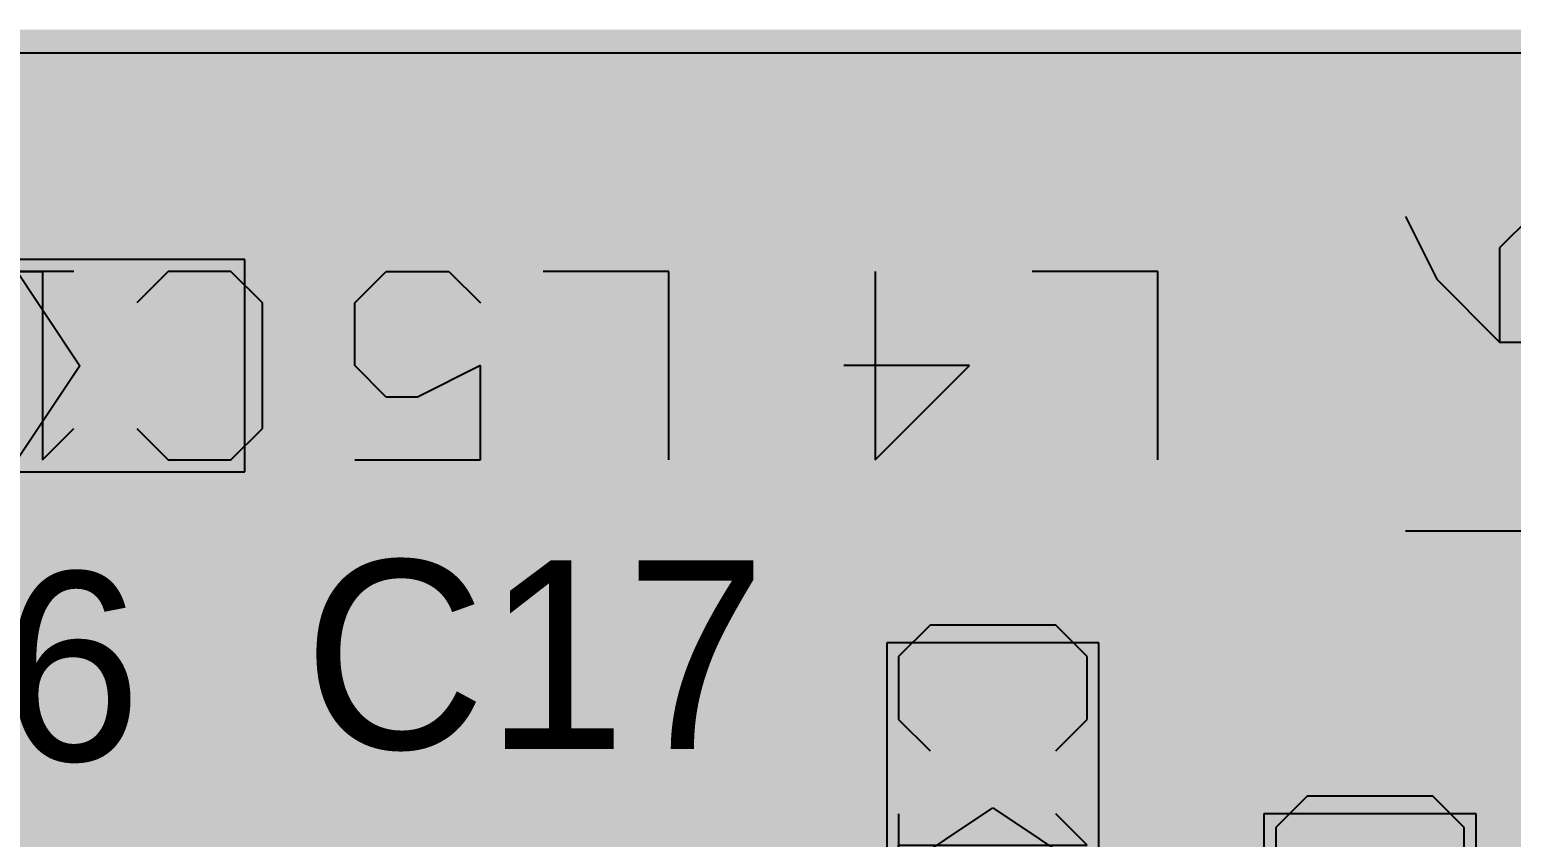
# Model space of a CAD drawing. Header units: millimetres. Extents: x 102.9 to 127.1, y 44.5 to 70.5.
# Drawn here: x 109.71 to 116, y 61.5 to 64.93 of the extents above; entities that cross this region are included whole.
import ezdxf

# ---------------------------------------------------------------- set-up
doc = ezdxf.new("R2010")
doc.units = ezdxf.units.MM
for name, color, linetype in [('BottomLayer', 5, 'Continuous'), ('BottomOverlay', 54, 'Continuous'), ('Mechanical3', 76, 'Continuous'), ('MultiLayer', 9, 'Continuous'), ('TopLayer', 1, 'Continuous'), ('TopOverlay', 2, 'Continuous'), ('TopPaste', 8, 'Continuous'), ('TopSolder', 216, 'Continuous'), ('ViaHoleLayer', 16, 'Continuous')]:
    doc.layers.add(name, color=color, linetype=linetype)

# ---------------------------------------------------------------- blocks, each defined once
blk = doc.blocks.new('TESTPOINT1_4')
at = {"layer": 'TopLayer', "const_width": 0.7499985}
blk.add_lwpolyline([(-0.37500052, 0, 1), (0.37500052, 0, 1)], format="xyb", close=True, dxfattribs=at)
at = {"layer": 'TopPaste', "const_width": 0.7499985}
blk.add_lwpolyline([(-0.37500052, 0, 1), (0.37500052, 0, 1)], format="xyb", close=True, dxfattribs=at)
at = {"layer": 'TopSolder', "const_width": 0.7999984}
blk.add_lwpolyline([(-0.3999992, 0, 1), (0.3999992, 0, 1)], format="xyb", close=True, dxfattribs=at)
blk = doc.blocks.new('TESTPOINT1_5')
at = {"layer": 'TopLayer', "const_width": 0.7499985}
blk.add_lwpolyline([(-0.37500052, 0, 1), (0.37500052, 0, 1)], format="xyb", close=True, dxfattribs=at)
at = {"layer": 'TopPaste', "const_width": 0.7499985}
blk.add_lwpolyline([(-0.37500052, 0, 1), (0.37500052, 0, 1)], format="xyb", close=True, dxfattribs=at)
at = {"layer": 'TopSolder', "const_width": 0.7999984}
blk.add_lwpolyline([(-0.3999992, 0, 1), (0.3999992, 0, 1)], format="xyb", close=True, dxfattribs=at)
blk = doc.blocks.new('3034_TR_B_12')
at = {"layer": 'BottomOverlay', "const_width": 0.1999996}
blk.add_lwpolyline([(10.00000032, -0.0999998, 1), (-10.00000032, -0.0999998, 1)], format="xyb", close=True, dxfattribs=at)
at = {"layer": 'BottomOverlay', "const_width": 0.254}
blk.add_lwpolyline([(10.69999892, -8.09999904), (-10.70000146, -8.09999904)], dxfattribs=at)
blk = doc.blocks.new('A_______W_F__13')
at = {"layer": 'TopOverlay', "const_width": 0.0999998}
blk.add_lwpolyline([(-3.24999858, 0.37500052), (13.02500062, 0.37500052)], dxfattribs=at)
blk = doc.blocks.new('L0402_20')
at = {"layer": 'Mechanical3'}
for p, q in [((-0.27500072, 0.37474144), (-0.27500072, -0.4250004199999999)), ((1.05790238, 0.37474144), (0.7913217599999999, 0.2414524)), ((0.7913217599999999, 0.2414524), (0.5247411399999999, -0.02512822)), ((0.5247411399999999, -0.02512822), (0.5247411399999999, -0.29170884)), ((0.92461334, -0.02512822), (0.5247411399999999, -0.02512822)), ((1.05790238, -0.1584198), (0.92461334, -0.02512822)), ((1.05790238, -0.29170884), (1.05790238, -0.1584198)), ((0.5247411399999999, -0.29170884), (0.65803272, -0.4250004199999999)), ((0.92461334, -0.4250004199999999), (1.05790238, -0.29170884)), ((-0.27500072, -0.4250004199999999), (0.25816052, -0.4250004199999999)), ((0.65803272, -0.4250004199999999), (0.92461334, -0.4250004199999999))]:
    blk.add_line(p, q, dxfattribs=at)
at = {"layer": 'TopLayer'}
for points in [[(-0.6999985999999999, -0.2999994), (-0.15000224, -0.2999994), (-0.6999985999999999, 0.2999994), (-0.15000224, 0.2999994)], [(0.15000224, -0.2999994), (0.6999985999999999, -0.2999994), (0.15000224, 0.2999994), (0.6999985999999999, 0.2999994)]]:
    blk.add_solid(points, dxfattribs=at)
at = {"layer": 'TopOverlay', "const_width": 0.1999996}
for points in [[(-0.8999982, 0.499999), (-0.8999982, 0)], [(-0.8999982, 0.499999), (0.90000074, 0.499999)], [(0.90000074, 0.499999), (0.90000074, -0.499999)], [(-0.8999982, 0), (-0.8999982, -0.499999)], [(-0.8999982, -0.499999), (0.90000074, -0.499999)]]:
    blk.add_lwpolyline(points, dxfattribs=at)
at = {"layer": 'TopOverlay', "const_width": 0.0999998}
for points in [[(-0.9499980999999998, 0.499999, 1), (-0.8499983, 0.499999, 1)], [(-0.9499980999999998, 0.499999, 1), (-0.8499983, 0.499999, 1)], [(0.8500008399999999, 0.499999, 1), (0.95000064, 0.499999, 1)], [(0.8500008399999999, 0.499999, 1), (0.95000064, 0.499999, 1)], [(-0.9499980999999998, 0, 1), (-0.8499983, 0, 1)], [(-0.9499980999999998, 0, 1), (-0.8499983, 0, 1)], [(-0.9499980999999998, -0.499999, 1), (-0.8499983, -0.499999, 1)], [(-0.9499980999999998, -0.499999, 1), (-0.8499983, -0.499999, 1)], [(0.8500008399999999, -0.499999, 1), (0.95000064, -0.499999, 1)], [(0.8500008399999999, -0.499999, 1), (0.95000064, -0.499999, 1)]]:
    blk.add_lwpolyline(points, format="xyb", close=True, dxfattribs=at)
at = {"layer": 'TopPaste'}
for points in [[(-0.6999985999999999, -0.2999994), (-0.15000224, -0.2999994), (-0.6999985999999999, 0.2999994), (-0.15000224, 0.2999994)], [(0.15000224, -0.2999994), (0.6999985999999999, -0.2999994), (0.15000224, 0.2999994), (0.6999985999999999, 0.2999994)]]:
    blk.add_solid(points, dxfattribs=at)
at = {"layer": 'TopSolder'}
for points in [[(-0.7499985, -0.3499993), (-0.10000234, -0.3499993), (-0.7499985, 0.3499993), (-0.10000234, 0.3499993)], [(0.10000234, -0.3499993), (0.7499985, -0.3499993), (0.10000234, 0.3499993), (0.7499985, 0.3499993)]]:
    blk.add_solid(points, dxfattribs=at)
blk = doc.blocks.new('L0402_21')
at = {"layer": 'Mechanical3'}
for p, q in [((-0.27500072, 0.37474144), (-0.27500072, -0.4250004199999999)), ((1.05790238, 0.37474144), (0.5247411399999999, 0.37474144)), ((0.5247411399999999, 0.37474144), (0.5247411399999999, -0.02512822)), ((0.5247411399999999, -0.02512822), (0.7913217599999999, 0.10816082)), ((0.7913217599999999, 0.10816082), (0.92461334, 0.10816082)), ((0.92461334, 0.10816082), (1.05790238, -0.02512822)), ((1.05790238, -0.02512822), (1.05790238, -0.29170884)), ((0.65803272, -0.4250004199999999), (0.5247411399999999, -0.29170884)), ((1.05790238, -0.29170884), (0.92461334, -0.4250004199999999)), ((-0.27500072, -0.4250004199999999), (0.25816052, -0.4250004199999999)), ((0.92461334, -0.4250004199999999), (0.65803272, -0.4250004199999999))]:
    blk.add_line(p, q, dxfattribs=at)
at = {"layer": 'TopLayer'}
for points in [[(-0.6999985999999999, -0.2999994), (-0.15000224, -0.2999994), (-0.6999985999999999, 0.2999994), (-0.15000224, 0.2999994)], [(0.15000224, -0.2999994), (0.6999985999999999, -0.2999994), (0.15000224, 0.2999994), (0.6999985999999999, 0.2999994)]]:
    blk.add_solid(points, dxfattribs=at)
at = {"layer": 'TopOverlay', "const_width": 0.1999996}
for points in [[(-0.8999982, 0.499999), (-0.8999982, 0)], [(0.90000074, 0.499999), (-0.8999982, 0.499999)], [(0.90000074, 0.499999), (0.90000074, -0.499999)], [(-0.8999982, 0), (-0.8999982, -0.499999)], [(0.90000074, -0.499999), (-0.8999982, -0.499999)]]:
    blk.add_lwpolyline(points, dxfattribs=at)
at = {"layer": 'TopOverlay', "const_width": 0.0999998}
for points in [[(-0.9499980999999998, 0.499999, 1), (-0.8499983, 0.499999, 1)], [(-0.9499980999999998, 0.499999, 1), (-0.8499983, 0.499999, 1)], [(0.8500008399999999, 0.499999, 1), (0.95000064, 0.499999, 1)], [(0.8500008399999999, 0.499999, 1), (0.95000064, 0.499999, 1)], [(-0.9499980999999998, 0, 1), (-0.8499983, 0, 1)], [(-0.9499980999999998, 0, 1), (-0.8499983, 0, 1)], [(-0.9499980999999998, -0.499999, 1), (-0.8499983, -0.499999, 1)], [(-0.9499980999999998, -0.499999, 1), (-0.8499983, -0.499999, 1)], [(0.8500008399999999, -0.499999, 1), (0.95000064, -0.499999, 1)], [(0.8500008399999999, -0.499999, 1), (0.95000064, -0.499999, 1)]]:
    blk.add_lwpolyline(points, format="xyb", close=True, dxfattribs=at)
at = {"layer": 'TopPaste'}
for points in [[(-0.6999985999999999, -0.2999994), (-0.15000224, -0.2999994), (-0.6999985999999999, 0.2999994), (-0.15000224, 0.2999994)], [(0.15000224, -0.2999994), (0.6999985999999999, -0.2999994), (0.15000224, 0.2999994), (0.6999985999999999, 0.2999994)]]:
    blk.add_solid(points, dxfattribs=at)
at = {"layer": 'TopSolder'}
for points in [[(-0.7499985, -0.3499993), (-0.10000234, -0.3499993), (-0.7499985, 0.3499993), (-0.10000234, 0.3499993)], [(0.10000234, -0.3499993), (0.7499985, -0.3499993), (0.10000234, 0.3499993), (0.7499985, 0.3499993)]]:
    blk.add_solid(points, dxfattribs=at)
blk = doc.blocks.new('L0402_22')
at = {"layer": 'Mechanical3'}
for p, q in [((-0.27500072, 0.37474144), (-0.27500072, -0.4250004199999999)), ((0.92461334, 0.37474144), (0.5247411399999999, -0.02512822)), ((0.92461334, -0.4250004199999999), (0.92461334, 0.37474144)), ((0.5247411399999999, -0.02512822), (1.05790238, -0.02512822)), ((-0.27500072, -0.4250004199999999), (0.25816052, -0.4250004199999999))]:
    blk.add_line(p, q, dxfattribs=at)
at = {"layer": 'TopLayer'}
for points in [[(-0.6999985999999999, -0.2999994), (-0.15000224, -0.2999994), (-0.6999985999999999, 0.2999994), (-0.15000224, 0.2999994)], [(0.15000224, -0.2999994), (0.6999985999999999, -0.2999994), (0.15000224, 0.2999994), (0.6999985999999999, 0.2999994)]]:
    blk.add_solid(points, dxfattribs=at)
at = {"layer": 'TopOverlay', "const_width": 0.1999996}
for points in [[(-0.8999982, 0.499999), (-0.8999982, 0)], [(0.90000074, 0.499999), (-0.8999982, 0.499999)], [(0.90000074, 0.499999), (0.90000074, -0.499999)], [(-0.8999982, 0), (-0.8999982, -0.499999)], [(0.90000074, -0.499999), (-0.8999982, -0.499999)]]:
    blk.add_lwpolyline(points, dxfattribs=at)
at = {"layer": 'TopOverlay', "const_width": 0.0999998}
for points in [[(-0.9499980999999998, 0.499999, 1), (-0.8499983, 0.499999, 1)], [(-0.9499980999999998, 0.499999, 1), (-0.8499983, 0.499999, 1)], [(0.8500008399999999, 0.499999, 1), (0.95000064, 0.499999, 1)], [(0.8500008399999999, 0.499999, 1), (0.95000064, 0.499999, 1)], [(-0.9499980999999998, 0, 1), (-0.8499983, 0, 1)], [(-0.9499980999999998, 0, 1), (-0.8499983, 0, 1)], [(-0.9499980999999998, -0.499999, 1), (-0.8499983, -0.499999, 1)], [(-0.9499980999999998, -0.499999, 1), (-0.8499983, -0.499999, 1)], [(0.8500008399999999, -0.499999, 1), (0.95000064, -0.499999, 1)], [(0.8500008399999999, -0.499999, 1), (0.95000064, -0.499999, 1)]]:
    blk.add_lwpolyline(points, format="xyb", close=True, dxfattribs=at)
at = {"layer": 'TopPaste'}
for points in [[(-0.6999985999999999, -0.2999994), (-0.15000224, -0.2999994), (-0.6999985999999999, 0.2999994), (-0.15000224, 0.2999994)], [(0.15000224, -0.2999994), (0.6999985999999999, -0.2999994), (0.15000224, 0.2999994), (0.6999985999999999, 0.2999994)]]:
    blk.add_solid(points, dxfattribs=at)
at = {"layer": 'TopSolder'}
for points in [[(-0.7499985, -0.3499993), (-0.10000234, -0.3499993), (-0.7499985, 0.3499993), (-0.10000234, 0.3499993)], [(0.10000234, -0.3499993), (0.7499985, -0.3499993), (0.10000234, 0.3499993), (0.7499985, 0.3499993)]]:
    blk.add_solid(points, dxfattribs=at)
blk = doc.blocks.new('CC0603_28')
at = {"layer": 'Mechanical3'}
for p, q in [((-1.29170938, 0.39974266), (-1.42500096, 0.2664536199999999)), ((-1.02512876, 0.39974266), (-1.29170938, 0.39974266)), ((-0.8918397199999999, 0.2664536199999999), (-1.02512876, 0.39974266)), ((-0.4919675199999999, 0.39974266), (-0.6252591, 0.2664536199999999)), ((-0.4919675199999999, -0.3999992), (-0.4919675199999999, 0.39974266)), ((0.04119372, 0.2664536199999999), (0.1744853, 0.39974266)), ((0.1744853, 0.39974266), (0.4410659199999999, 0.39974266)), ((0.4410659199999999, 0.39974266), (0.57435496, 0.2664536199999999)), ((-1.42500096, 0.2664536199999999), (-1.42500096, -0.26670762)), ((0.04119372, 0.13316204), (0.04119372, 0.2664536199999999)), ((0.57435496, 0.2664536199999999), (0.57435496, 0.13316204)), ((0.1744853, -0.000127), (0.04119372, 0.13316204)), ((0.57435496, 0.13316204), (0.4410659199999999, -0.000127)), ((0.04119372, -0.13341858), (0.1744853, -0.000127)), ((0.1744853, -0.000127), (0.4410659199999999, -0.000127)), ((0.4410659199999999, -0.000127), (0.57435496, -0.13341858)), ((0.04119372, -0.26670762), (0.04119372, -0.13341858)), ((0.57435496, -0.13341858), (0.57435496, -0.26670762)), ((-1.42500096, -0.26670762), (-1.29170938, -0.3999992)), ((-1.02512876, -0.3999992), (-0.8918397199999999, -0.26670762)), ((0.1744853, -0.3999992), (0.04119372, -0.26670762)), ((0.57435496, -0.26670762), (0.4410659199999999, -0.3999992)), ((-1.29170938, -0.3999992), (-1.02512876, -0.3999992)), ((-0.6252591, -0.3999992), (-0.35867848, -0.3999992)), ((-0.35867848, -0.3999992), (-0.4919675199999999, -0.3999992)), ((0.4410659199999999, -0.3999992), (0.1744853, -0.3999992))]:
    blk.add_line(p, q, dxfattribs=at)
at = {"layer": 'TopLayer'}
for points in [[(-1.34999984, -0.4499991), (-0.35000184, -0.4499991), (-1.34999984, 0.4499991), (-0.35000184, 0.4499991)], [(1.3499973, 0.4499991), (0.3499993, 0.4499991), (1.3499973, -0.4499991), (0.3499993, -0.4499991)]]:
    blk.add_solid(points, dxfattribs=at)
at = {"layer": 'TopOverlay', "const_width": 0.17800066}
for points in [[(-1.5329408, -0.64693038, -0.2011811506940102), (-1.5318105, 0.6496304)], [(1.53360882, 0.6496304, -0.2011811506940102), (1.53473912, -0.64693038)]]:
    blk.add_lwpolyline(points, format="xyb", dxfattribs=at)
at = {"layer": 'TopOverlay', "const_width": 0.08899906}
for points in [[(-1.5763113, 0.6496304, 1), (-1.4873097, 0.6496304, 1)], [(-1.56950156, 0.65000124, 1), (-1.48049996, 0.65000124, 1)], [(1.48049742, 0.65000124, 1), (1.56949902, 0.65000124, 1)], [(1.48910802, 0.6496304, 1), (1.57810962, 0.6496304, 1)], [(-1.5774416, -0.64693038, 1), (-1.48844, -0.64693038, 1)], [(-1.56760164, -0.6476999999999999, 1), (-1.47860004, -0.6476999999999999, 1)], [(1.48039836, -0.6476999999999999, 1), (1.56939996, -0.6476999999999999, 1)], [(1.49023832, -0.64693038, 1), (1.57923992, -0.64693038, 1)]]:
    blk.add_lwpolyline(points, format="xyb", close=True, dxfattribs=at)
at = {"layer": 'TopOverlay', "const_width": 0.17800066}
for points in [[(1.52499822, 0.65000124), (-1.52500076, 0.65000124)], [(1.52489916, -0.6476999999999999), (-1.52310084, -0.6476999999999999)]]:
    blk.add_lwpolyline(points, dxfattribs=at)
at = {"layer": 'TopPaste'}
for p, q in [((-1.34999984, 0.4499991), (-1.34999984, -0.4499991)), ((-0.35000184, 0.4499991), (-1.34999984, 0.4499991)), ((-0.65000124, 0), (-0.35000184, 0.4499991)), ((1.3499973, 0.4499991), (0.3499993, 0.4499991)), ((0.3499993, 0.4499991), (0.6499986999999999, 0)), ((1.3499973, -0.4499991), (1.3499973, 0.4499991)), ((-0.35000184, -0.4499991), (-0.65000124, 0)), ((0.6499986999999999, 0), (0.3499993, -0.4499991)), ((-1.34999984, -0.4499991), (-0.35000184, -0.4499991)), ((0.3499993, -0.4499991), (1.3499973, -0.4499991))]:
    blk.add_line(p, q, dxfattribs=at)
at = {"layer": 'TopSolder'}
for points in [[(-1.39999974, -0.499999), (-0.30000194, -0.499999), (-1.39999974, 0.499999), (-0.30000194, 0.499999)], [(1.3999972, 0.499999), (0.2999994, 0.499999), (1.3999972, -0.499999), (0.2999994, -0.499999)]]:
    blk.add_solid(points, dxfattribs=at)
blk = doc.blocks.new('CC0603_29')
at = {"layer": 'Mechanical3'}
for p, q in [((-1.29170938, 0.39974266), (-1.42500096, 0.2664536199999999)), ((-1.02512876, 0.39974266), (-1.29170938, 0.39974266)), ((-0.8918397199999999, 0.2664536199999999), (-1.02512876, 0.39974266)), ((-0.4919675199999999, 0.39974266), (-0.6252591, 0.2664536199999999)), ((-0.4919675199999999, -0.3999992), (-0.4919675199999999, 0.39974266)), ((0.04119372, 0.39974266), (0.57435496, 0.39974266)), ((0.57435496, 0.39974266), (0.57435496, 0.2664536199999999)), ((-1.42500096, 0.2664536199999999), (-1.42500096, -0.26670762)), ((0.57435496, 0.2664536199999999), (0.04119372, -0.26670762)), ((-1.42500096, -0.26670762), (-1.29170938, -0.3999992)), ((-1.02512876, -0.3999992), (-0.8918397199999999, -0.26670762)), ((0.04119372, -0.26670762), (0.04119372, -0.3999992)), ((-1.29170938, -0.3999992), (-1.02512876, -0.3999992)), ((-0.6252591, -0.3999992), (-0.35867848, -0.3999992)), ((-0.35867848, -0.3999992), (-0.4919675199999999, -0.3999992))]:
    blk.add_line(p, q, dxfattribs=at)
at = {"layer": 'TopLayer'}
for points in [[(-1.34999984, -0.4499991), (-0.35000184, -0.4499991), (-1.34999984, 0.4499991), (-0.35000184, 0.4499991)], [(1.3499973, 0.4499991), (0.3499993, 0.4499991), (1.3499973, -0.4499991), (0.3499993, -0.4499991)]]:
    blk.add_solid(points, dxfattribs=at)
at = {"layer": 'TopOverlay', "const_width": 0.17800066}
for points in [[(-1.5329408, -0.64693038, -0.2011811506940102), (-1.5318105, 0.6496304)], [(1.53360882, 0.6496304, -0.2011811506940102), (1.53473912, -0.64693038)]]:
    blk.add_lwpolyline(points, format="xyb", dxfattribs=at)
at = {"layer": 'TopOverlay', "const_width": 0.08899906}
for points in [[(-1.5763113, 0.6496304, 1), (-1.4873097, 0.6496304, 1)], [(-1.56950156, 0.65000124, 1), (-1.48049996, 0.65000124, 1)], [(1.48049742, 0.65000124, 1), (1.56949902, 0.65000124, 1)], [(1.48910802, 0.6496304, 1), (1.57810962, 0.6496304, 1)], [(-1.5774416, -0.64693038, 1), (-1.48844, -0.64693038, 1)], [(-1.56760164, -0.6476999999999999, 1), (-1.47860004, -0.6476999999999999, 1)], [(1.48039836, -0.6476999999999999, 1), (1.56939996, -0.6476999999999999, 1)], [(1.49023832, -0.64693038, 1), (1.57923992, -0.64693038, 1)]]:
    blk.add_lwpolyline(points, format="xyb", close=True, dxfattribs=at)
at = {"layer": 'TopOverlay', "const_width": 0.17800066}
for points in [[(1.52499822, 0.65000124), (-1.52500076, 0.65000124)], [(1.52489916, -0.6476999999999999), (-1.52310084, -0.6476999999999999)]]:
    blk.add_lwpolyline(points, dxfattribs=at)
at = {"layer": 'TopPaste'}
for p, q in [((-1.34999984, 0.4499991), (-1.34999984, -0.4499991)), ((-0.35000184, 0.4499991), (-1.34999984, 0.4499991)), ((-0.65000124, 0), (-0.35000184, 0.4499991)), ((1.3499973, 0.4499991), (0.3499993, 0.4499991)), ((0.3499993, 0.4499991), (0.6499986999999999, 0)), ((1.3499973, -0.4499991), (1.3499973, 0.4499991)), ((-0.35000184, -0.4499991), (-0.65000124, 0)), ((0.6499986999999999, 0), (0.3499993, -0.4499991)), ((-1.34999984, -0.4499991), (-0.35000184, -0.4499991)), ((0.3499993, -0.4499991), (1.3499973, -0.4499991))]:
    blk.add_line(p, q, dxfattribs=at)
at = {"layer": 'TopSolder'}
for points in [[(-1.39999974, -0.499999), (-0.30000194, -0.499999), (-1.39999974, 0.499999), (-0.30000194, 0.499999)], [(1.3999972, 0.499999), (0.2999994, 0.499999), (1.3999972, -0.499999), (0.2999994, -0.499999)]]:
    blk.add_solid(points, dxfattribs=at)
blk = doc.blocks.new('CC0603_30')
at = {"layer": 'Mechanical3'}
for p, q in [((-1.29170938, 0.39974266), (-1.42500096, 0.2664536199999999)), ((-1.02512876, 0.39974266), (-1.29170938, 0.39974266)), ((-0.8918397199999999, 0.2664536199999999), (-1.02512876, 0.39974266)), ((-0.4919675199999999, 0.39974266), (-0.6252591, 0.2664536199999999)), ((-0.4919675199999999, -0.3999992), (-0.4919675199999999, 0.39974266)), ((0.57435496, 0.39974266), (0.30777434, 0.2664536199999999)), ((-1.42500096, 0.2664536199999999), (-1.42500096, -0.26670762)), ((0.30777434, 0.2664536199999999), (0.04119372, -0.000127)), ((0.04119372, -0.000127), (0.04119372, -0.26670762)), ((0.4410659199999999, -0.000127), (0.04119372, -0.000127)), ((0.57435496, -0.13341858), (0.4410659199999999, -0.000127)), ((0.57435496, -0.26670762), (0.57435496, -0.13341858)), ((-1.42500096, -0.26670762), (-1.29170938, -0.3999992)), ((-1.02512876, -0.3999992), (-0.8918397199999999, -0.26670762)), ((0.04119372, -0.26670762), (0.1744853, -0.3999992)), ((0.4410659199999999, -0.3999992), (0.57435496, -0.26670762)), ((-1.29170938, -0.3999992), (-1.02512876, -0.3999992)), ((-0.6252591, -0.3999992), (-0.35867848, -0.3999992)), ((-0.35867848, -0.3999992), (-0.4919675199999999, -0.3999992)), ((0.1744853, -0.3999992), (0.4410659199999999, -0.3999992))]:
    blk.add_line(p, q, dxfattribs=at)
at = {"layer": 'TopLayer'}
for points in [[(-1.34999984, -0.4499991), (-0.35000184, -0.4499991), (-1.34999984, 0.4499991), (-0.35000184, 0.4499991)], [(1.3499973, 0.4499991), (0.3499993, 0.4499991), (1.3499973, -0.4499991), (0.3499993, -0.4499991)]]:
    blk.add_solid(points, dxfattribs=at)
at = {"layer": 'TopOverlay', "const_width": 0.17800066}
for points in [[(-1.5329408, -0.64693038, -0.2011811506940101), (-1.5318105, 0.6496304)], [(1.53360882, 0.6496304, -0.2011811506940102), (1.53473912, -0.64693038)]]:
    blk.add_lwpolyline(points, format="xyb", dxfattribs=at)
at = {"layer": 'TopOverlay', "const_width": 0.08899906}
for points in [[(-1.5763113, 0.6496304, 1), (-1.4873097, 0.6496304, 1)], [(-1.56950156, 0.65000124, 1), (-1.48049996, 0.65000124, 1)], [(1.48049742, 0.65000124, 1), (1.56949902, 0.65000124, 1)], [(1.48910802, 0.6496304, 1), (1.57810962, 0.6496304, 1)], [(-1.5774416, -0.64693038, 1), (-1.48844, -0.64693038, 1)], [(-1.56760164, -0.6476999999999999, 1), (-1.47860004, -0.6476999999999999, 1)], [(1.48039836, -0.6476999999999999, 1), (1.56939996, -0.6476999999999999, 1)], [(1.49023832, -0.64693038, 1), (1.57923992, -0.64693038, 1)]]:
    blk.add_lwpolyline(points, format="xyb", close=True, dxfattribs=at)
at = {"layer": 'TopOverlay', "const_width": 0.17800066}
for points in [[(1.52499822, 0.65000124), (-1.52500076, 0.65000124)], [(1.52489916, -0.6476999999999999), (-1.52310084, -0.6476999999999999)]]:
    blk.add_lwpolyline(points, dxfattribs=at)
at = {"layer": 'TopPaste'}
for p, q in [((-1.34999984, 0.4499991), (-1.34999984, -0.4499991)), ((-0.35000184, 0.4499991), (-1.34999984, 0.4499991)), ((-0.65000124, 0), (-0.35000184, 0.4499991)), ((1.3499973, 0.4499991), (0.3499993, 0.4499991)), ((0.3499993, 0.4499991), (0.6499986999999999, 0)), ((1.3499973, -0.4499991), (1.3499973, 0.4499991)), ((-0.35000184, -0.4499991), (-0.65000124, 0)), ((0.6499986999999999, 0), (0.3499993, -0.4499991)), ((-1.34999984, -0.4499991), (-0.35000184, -0.4499991)), ((0.3499993, -0.4499991), (1.3499973, -0.4499991))]:
    blk.add_line(p, q, dxfattribs=at)
at = {"layer": 'TopSolder'}
for points in [[(-1.39999974, -0.499999), (-0.30000194, -0.499999), (-1.39999974, 0.499999), (-0.30000194, 0.499999)], [(1.3999972, 0.499999), (0.2999994, 0.499999), (1.3999972, -0.499999), (0.2999994, -0.499999)]]:
    blk.add_solid(points, dxfattribs=at)

msp = doc.modelspace()

# ---------------------------------------------------------------- linework, layer by layer
at = {"layer": 'BottomLayer'}
msp.add_line((119.32499884, 64.82500115999999), (103.03007588, 64.82500115999999), dxfattribs=at)
at = {"layer": 'BottomLayer', "const_width": 0.1999996}
for points in [[(103.45707528, 64.82500115999999), (119.32499884, 64.82500115999999)], [(103.45707528, 64.79987039999999), (121.47126074, 64.79987039999999)], [(103.45707528, 64.5998708), (121.67126034, 64.5998708)], [(103.45707528, 64.39987119999999), (121.87319796, 64.39987119999999)], [(103.45707528, 64.1998716), (126.26969412, 64.1998716)], [(103.45707528, 63.999872), (126.46969372, 63.999872)], [(103.45707528, 63.7998724), (126.54643728, 63.7998724)], [(103.45707528, 63.59987279999999), (126.54643728, 63.59987279999999)], [(103.45707528, 63.3998732), (126.54643728, 63.3998732)], [(103.45707528, 63.1998736), (126.54643728, 63.1998736)], [(103.45707528, 62.99987399999999), (126.54643728, 62.99987399999999)], [(103.45707528, 62.7998744), (126.54643728, 62.7998744)], [(103.45707528, 62.59987479999999), (126.54643728, 62.59987479999999)], [(103.45707528, 62.3998752), (126.54643728, 62.3998752)], [(103.45707528, 62.1998756), (126.54643728, 62.1998756)], [(103.45707528, 61.99987599999999), (126.54643728, 61.99987599999999)], [(103.45707528, 61.7998764), (126.54643728, 61.7998764)], [(103.45707528, 61.5998768), (126.54643728, 61.5998768)]]:
    msp.add_lwpolyline(points, dxfattribs=at)
at = {"layer": 'BottomLayer', "const_width": 0.2999994}
for points in [[(109.90000118, 64.52499922, 1), (110.20000058, 64.52499922, 1)], [(110.84999928, 64.50000054, 1), (111.14999868, 64.50000054, 1)], [(113.64999876, 64.47499932, 1), (113.94999816, 64.47499932, 1)], [(114.4999996, 64.47499932, 1), (114.799999, 64.47499932, 1)], [(115.36579924, 64.47499932, 1), (115.66579864, 64.47499932, 1)], [(111.70920254, 64.45000064, 1), (112.00920194, 64.45000064, 1)], [(112.66933016, 64.45000064, 1), (112.96932956, 64.45000064, 1)], [(111.32499706, 62.64999916, 1), (111.62499646, 62.64999916, 1)], [(112.00833072, 62.67500037999999, 1), (112.30833012, 62.67500037999999, 1)], [(112.68440506, 62.64999916, 1), (112.98440446, 62.64999916, 1)], [(109.93431658, 62.52500068, 1), (110.23431598, 62.52500068, 1)], [(110.64999968, 62.4778151, 1), (110.94999908, 62.4778151, 1)], [(114.6499993, 62.4778151, 1), (114.9499987, 62.4778151, 1)]]:
    msp.add_lwpolyline(points, format="xyb", close=True, dxfattribs=at)
at = {"layer": 'BottomOverlay', "const_width": 6.899998899999999}
msp.add_lwpolyline([(121.47499962, 54.79999961999999, 1), (108.47500022, 54.79999961999999, 1)], format="xyb", close=True, dxfattribs=at)
at = {"layer": 'MultiLayer', "const_width": 0.2999994}
for points in [[(109.90000118, 64.52499922, 1), (110.20000058, 64.52499922, 1)], [(110.84999928, 64.50000054, 1), (111.14999868, 64.50000054, 1)], [(113.64999876, 64.47499932, 1), (113.94999816, 64.47499932, 1)], [(114.4999996, 64.47499932, 1), (114.799999, 64.47499932, 1)], [(115.36579924, 64.47499932, 1), (115.66579864, 64.47499932, 1)], [(111.70920254, 64.45000064, 1), (112.00920194, 64.45000064, 1)], [(112.66933016, 64.45000064, 1), (112.96932956, 64.45000064, 1)], [(111.32499706, 62.64999916, 1), (111.62499646, 62.64999916, 1)], [(112.00833072, 62.67500037999999, 1), (112.30833012, 62.67500037999999, 1)], [(112.68440506, 62.64999916, 1), (112.98440446, 62.64999916, 1)], [(109.93431658, 62.52500068, 1), (110.23431598, 62.52500068, 1)], [(110.64999968, 62.4778151, 1), (110.94999908, 62.4778151, 1)], [(114.6499993, 62.4778151, 1), (114.9499987, 62.4778151, 1)]]:
    msp.add_lwpolyline(points, format="xyb", close=True, dxfattribs=at)
at = {"layer": 'TopLayer'}
msp.add_line((119.32499884, 64.82500115999999), (103.03007588, 64.82500115999999), dxfattribs=at)
for points, const_width in [([(106.84999712, 64.82500115999999), (119.32499884, 64.82500115999999)], 0.1999996), ([(106.84999712, 64.79987039999999), (120.23444584, 64.79987039999999)], 0.1999996), ([(106.84999712, 64.5998708), (120.43444544, 64.5998708)], 0.1999996), ([(106.84999712, 64.39987119999999), (120.63444504, 64.39987119999999)], 0.1999996), ([(109.32500106, 64.25000104), (110.92500294, 64.25000104)], 0.1999996), ([(110.92500294, 64.02500022), (110.92500294, 64.25000104)], 0.1999996), ([(110.92500294, 64.1998716), (118.3749982, 64.1998716)], 0.1999996), ([(111.14999868, 64.07500012), (111.99999952, 64.07500012)], 0.1999996), ([(111.99999952, 64.07500012), (112.29999892, 64.07500012)], 0.1999996), ([(111.99999952, 64.07500012), (112.29999892, 64.07500012)], 0.1999996), ([(112.29999892, 64.07500012), (113.14999976, 64.07500012)], 0.1999996), ([(113.22499834, 64.07499758), (114.07499918, 64.07499758)], 0.1999996), ([(114.07499918, 64.07499758), (114.37499858, 64.07499758)], 0.1999996), ([(114.07499918, 64.07499758), (114.37499858, 64.07499758)], 0.1999996), ([(114.37499858, 64.07499758), (115.22499942, 64.07499758)], 0.1999996), ([(115.32500176, 64.07500012), (116.52499936, 64.07500012)], 0.1999996), ([(110.92500294, 64.02500022), (111.14999868, 64.02500022)], 0.1999996), ([(115.22499942, 64.02499768), (115.32500176, 64.02499768)], 0.1999996), ([(110.125002, 63.5), (110.15000068, 63.47500132)], 0.499999), ([(110.15000068, 63.47500132), (111.7249988, 63.47500132)], 0.499999), ([(112.57499964, 63.47500132), (112.57500218, 63.47499878)], 0.499999), ([(112.57500218, 63.47499878), (113.79999846, 63.47499878)], 0.499999), ([(113.79999846, 63.47499878), (113.800001, 63.47499624)], 0.499999), ([(113.800001, 61.82499954), (113.800001, 63.47499624)], 0.499999), ([(114.6499993, 63.47499878), (115.89999934, 63.47499878)], 0.499999), ([(115.89999934, 63.47499878), (115.92500056, 63.5)], 0.499999), ([(115.92500056, 63.5), (116.75000018, 63.5)], 0.499999), ([(110.92500294, 62.92500241999999), (111.14999868, 62.92500241999999)], 0.1999996), ([(110.92500294, 62.74999895999999), (110.92500294, 62.92500241999999)], 0.1999996), ([(115.22499942, 62.92499987999999), (115.32500176, 62.92499987999999)], 0.1999996), ([(115.32500176, 62.4778151), (115.32500176, 62.92499987999999)], 0.1999996), ([(111.14999868, 62.87500252), (111.99999952, 62.87500252)], 0.1999996), ([(111.99999952, 62.87500252), (112.29999892, 62.87500252)], 0.1999996), ([(111.99999952, 62.87500252), (112.29999892, 62.87500252)], 0.1999996), ([(112.29999892, 62.87500252), (113.14999976, 62.87500252)], 0.1999996), ([(113.2500021, 62.62500048), (113.2500021, 62.87499998)], 0.1999996), ([(114.3499999, 62.62500048), (114.3499999, 62.87499998)], 0.1999996), ([(114.37499858, 62.87499998), (115.22499942, 62.87499998)], 0.1999996), ([(110.92500294, 62.7998744), (113.2500021, 62.7998744)], 0.1999996), ([(114.3499999, 62.7998744), (115.32500176, 62.7998744)], 0.1999996), ([(115.92500056, 62.29999986), (115.92500056, 62.64999916)], 0.499999), ([(109.32500106, 62.74999895999999), (110.92500294, 62.74999895999999)], 0.1999996), ([(103.45707528, 62.59987479999999), (113.04999996, 62.59987479999999)], 0.1999996), ([(113.04999996, 62.62500048), (113.2500021, 62.62500048)], 0.1999996), ([(113.04999996, 61.31470845999999), (113.04999996, 62.62500048)], 0.1999996), ([(114.3499999, 62.62500048), (114.55000204, 62.62500048)], 0.1999996), ([(114.55000204, 61.0249986), (114.55000204, 62.62500048)], 0.1999996), ([(114.55000204, 62.59987479999999), (115.32500176, 62.59987479999999)], 0.1999996), ([(115.01194422, 62.16475756), (115.32500176, 62.4778151)], 0.1999996), ([(103.45707528, 62.3998752), (113.04999996, 62.3998752)], 0.1999996), ([(114.55000204, 62.3998752), (115.24706186, 62.3998752)], 0.1999996), ([(115.40000034, 61.77499963999999), (115.92500056, 62.29999986)], 0.499999), ([(103.45707528, 62.1998756), (113.04999996, 62.1998756)], 0.1999996), ([(114.55000204, 62.1998756), (115.04706226, 62.1998756)], 0.1999996), ([(103.45707528, 61.99987599999999), (113.04999996, 61.99987599999999)], 0.1999996), ([(114.55000204, 61.99987599999999), (114.89807348, 61.99987599999999)], 0.1999996), ([(114.6499993, 61.90000065999999), (114.86439562, 61.90000065999999)], 0.1999996), ([(114.6499993, 60.29999878), (114.6499993, 61.90000065999999)], 0.1999996), ([(115.40000034, 61.09999972), (115.40000034, 61.77499963999999)], 0.499999), ([(112.0749981, 60.92500133999999), (112.0749981, 61.87499944)], 0.1999996), ([(110.1055964, 61.7998764), (111.49439982, 61.7998764)], 0.1999996), ([(112.65559638, 61.7998764), (113.04999996, 61.7998764)], 0.1999996), ([(114.55000204, 61.7998764), (114.6499993, 61.7998764)], 0.1999996), ([(110.32938818, 61.5998768), (111.27060804, 61.5998768)], 0.1999996), ([(112.87938816, 61.5998768), (113.04999996, 61.5998768)], 0.1999996), ([(114.55000204, 61.5998768), (114.6499993, 61.5998768)], 0.1999996)]:
    msp.add_lwpolyline(points, dxfattribs=dict(at, const_width=const_width))
for points, const_width in [([(109.90000118, 64.52499922, 1), (110.20000058, 64.52499922, 1)], 0.2999994), ([(110.84999928, 64.50000054, 1), (111.14999868, 64.50000054, 1)], 0.2999994), ([(113.64999876, 64.47499932, 1), (113.94999816, 64.47499932, 1)], 0.2999994), ([(114.4999996, 64.47499932, 1), (114.799999, 64.47499932, 1)], 0.2999994), ([(115.36579924, 64.47499932, 1), (115.66579864, 64.47499932, 1)], 0.2999994), ([(111.70920254, 64.45000064, 1), (112.00920194, 64.45000064, 1)], 0.2999994), ([(112.66933016, 64.45000064, 1), (112.96932956, 64.45000064, 1)], 0.2999994), ([(110.87500304, 64.25000104, 1), (110.97500284, 64.25000104, 1)], 0.0999998), ([(110.87500304, 64.25000104, 1), (110.97500284, 64.25000104, 1)], 0.0999998), ([(110.87500304, 64.1998716, 1), (110.97500284, 64.1998716, 1)], 0.0999998), ([(111.09999878, 64.07500012, 1), (111.19999858, 64.07500012, 1)], 0.0999998), ([(111.94999962, 64.07500012, 1), (112.04999942, 64.07500012, 1)], 0.0999998), ([(111.94999962, 64.07500012, 1), (112.04999942, 64.07500012, 1)], 0.0999998), ([(111.94999962, 64.07500012, 1), (112.04999942, 64.07500012, 1)], 0.0999998), ([(112.24999902, 64.07500012, 1), (112.34999882, 64.07500012, 1)], 0.0999998), ([(112.24999902, 64.07500012, 1), (112.34999882, 64.07500012, 1)], 0.0999998), ([(112.24999902, 64.07500012, 1), (112.34999882, 64.07500012, 1)], 0.0999998), ([(113.09999986, 64.07500012, 1), (113.19999966, 64.07500012, 1)], 0.0999998), ([(113.17499844, 64.07499758, 1), (113.27499824, 64.07499758, 1)], 0.0999998), ([(114.02499928, 64.07499758, 1), (114.12499908, 64.07499758, 1)], 0.0999998), ([(114.02499928, 64.07499758, 1), (114.12499908, 64.07499758, 1)], 0.0999998), ([(114.02499928, 64.07499758, 1), (114.12499908, 64.07499758, 1)], 0.0999998), ([(114.32499868, 64.07499758, 1), (114.42499848, 64.07499758, 1)], 0.0999998), ([(114.32499868, 64.07499758, 1), (114.42499848, 64.07499758, 1)], 0.0999998), ([(114.32499868, 64.07499758, 1), (114.42499848, 64.07499758, 1)], 0.0999998), ([(115.17499952, 64.07499758, 1), (115.27499932, 64.07499758, 1)], 0.0999998), ([(115.27500186, 64.07500012, 1), (115.37500166, 64.07500012, 1)], 0.0999998), ([(110.87500304, 64.02500022, 1), (110.97500284, 64.02500022, 1)], 0.0999998), ([(110.87500304, 64.02500022, 1), (110.97500284, 64.02500022, 1)], 0.0999998), ([(111.09999878, 64.02500022, 1), (111.19999858, 64.02500022, 1)], 0.0999998), ([(115.17499952, 64.02499768, 1), (115.27499932, 64.02499768, 1)], 0.0999998), ([(115.27500186, 64.02499768, 1), (115.37500166, 64.02499768, 1)], 0.0999998), ([(110.00000352, 63.5, 1), (110.25000048, 63.5, 1)], 0.2499995), ([(110.0250022, 63.47500132, 1), (110.27499916, 63.47500132, 1)], 0.2499995), ([(110.0250022, 63.47500132, 1), (110.27499916, 63.47500132, 1)], 0.2499995), ([(111.60000032, 63.47500132, 1), (111.84999728, 63.47500132, 1)], 0.2499995), ([(112.45000116, 63.47500132, 1), (112.69999812, 63.47500132, 1)], 0.2499995), ([(112.4500037, 63.47499878, 1), (112.70000066, 63.47499878, 1)], 0.2499995), ([(112.4500037, 63.47499878, 1), (112.70000066, 63.47499878, 1)], 0.2499995), ([(113.67499998, 63.47499878, 1), (113.92499694, 63.47499878, 1)], 0.2499995), ([(113.67499998, 63.47499878, 1), (113.92499694, 63.47499878, 1)], 0.2499995), ([(113.67500252, 63.47499624, 1), (113.92499948, 63.47499624, 1)], 0.2499995), ([(113.67500252, 63.47499624, 1), (113.92499948, 63.47499624, 1)], 0.2499995), ([(114.52500082, 63.47499878, 1), (114.77499778, 63.47499878, 1)], 0.2499995), ([(115.77500086, 63.47499878, 1), (116.02499782, 63.47499878, 1)], 0.2499995), ([(115.77500086, 63.47499878, 1), (116.02499782, 63.47499878, 1)], 0.2499995), ([(115.80000208, 63.5, 1), (116.04999904, 63.5, 1)], 0.2499995), ([(115.80000208, 63.5, 1), (116.04999904, 63.5, 1)], 0.2499995), ([(110.87500304, 62.92500241999999, 1), (110.97500284, 62.92500241999999, 1)], 0.0999998), ([(110.87500304, 62.92500241999999, 1), (110.97500284, 62.92500241999999, 1)], 0.0999998), ([(111.09999878, 62.92500241999999, 1), (111.19999858, 62.92500241999999, 1)], 0.0999998), ([(115.17499952, 62.92499987999999, 1), (115.27499932, 62.92499987999999, 1)], 0.0999998), ([(115.27500186, 62.92499987999999, 1), (115.37500166, 62.92499987999999, 1)], 0.0999998), ([(115.27500186, 62.92499987999999, 1), (115.37500166, 62.92499987999999, 1)], 0.0999998), ([(111.09999878, 62.87500252, 1), (111.19999858, 62.87500252, 1)], 0.0999998), ([(111.32499706, 62.64999916, 1), (111.62499646, 62.64999916, 1)], 0.2999994), ([(112.00833072, 62.67500037999999, 1), (112.30833012, 62.67500037999999, 1)], 0.2999994), ([(111.94999962, 62.87500252, 1), (112.04999942, 62.87500252, 1)], 0.0999998), ([(111.94999962, 62.87500252, 1), (112.04999942, 62.87500252, 1)], 0.0999998), ([(111.94999962, 62.87500252, 1), (112.04999942, 62.87500252, 1)], 0.0999998), ([(112.24999902, 62.87500252, 1), (112.34999882, 62.87500252, 1)], 0.0999998), ([(112.24999902, 62.87500252, 1), (112.34999882, 62.87500252, 1)], 0.0999998), ([(112.24999902, 62.87500252, 1), (112.34999882, 62.87500252, 1)], 0.0999998), ([(112.68440506, 62.64999916, 1), (112.98440446, 62.64999916, 1)], 0.2999994), ([(113.09999986, 62.87500252, 1), (113.19999966, 62.87500252, 1)], 0.0999998), ([(113.2000022, 62.87499998, 1), (113.300002, 62.87499998, 1)], 0.0999998), ([(114.3, 62.87499998, 1), (114.3999998, 62.87499998, 1)], 0.0999998), ([(114.32499868, 62.87499998, 1), (114.42499848, 62.87499998, 1)], 0.0999998), ([(115.17499952, 62.87499998, 1), (115.27499932, 62.87499998, 1)], 0.0999998), ([(110.87500304, 62.7998744, 1), (110.97500284, 62.7998744, 1)], 0.0999998), ([(113.2000022, 62.7998744, 1), (113.300002, 62.7998744, 1)], 0.0999998), ([(114.3, 62.7998744, 1), (114.3999998, 62.7998744, 1)], 0.0999998), ([(115.27500186, 62.7998744, 1), (115.37500166, 62.7998744, 1)], 0.0999998), ([(115.80000208, 62.64999916, 1), (116.04999904, 62.64999916, 1)], 0.2499995), ([(109.93431658, 62.52500068, 1), (110.23431598, 62.52500068, 1)], 0.2999994), ([(110.87500304, 62.74999895999999, 1), (110.97500284, 62.74999895999999, 1)], 0.0999998), ([(110.87500304, 62.74999895999999, 1), (110.97500284, 62.74999895999999, 1)], 0.0999998), ([(110.64999968, 62.4778151, 1), (110.94999908, 62.4778151, 1)], 0.2999994), ([(114.6499993, 62.4778151, 1), (114.9499987, 62.4778151, 1)], 0.2999994), ([(113.00000006, 62.62500048, 1), (113.09999986, 62.62500048, 1)], 0.0999998), ([(113.00000006, 62.62500048, 1), (113.09999986, 62.62500048, 1)], 0.0999998), ([(113.00000006, 62.59987479999999, 1), (113.09999986, 62.59987479999999, 1)], 0.0999998), ([(113.2000022, 62.62500048, 1), (113.300002, 62.62500048, 1)], 0.0999998), ([(113.2000022, 62.62500048, 1), (113.300002, 62.62500048, 1)], 0.0999998), ([(114.3, 62.62500048, 1), (114.3999998, 62.62500048, 1)], 0.0999998), ([(114.3, 62.62500048, 1), (114.3999998, 62.62500048, 1)], 0.0999998), ([(114.50000214, 62.62500048, 1), (114.60000194, 62.62500048, 1)], 0.0999998), ([(114.50000214, 62.62500048, 1), (114.60000194, 62.62500048, 1)], 0.0999998), ([(114.50000214, 62.59987479999999, 1), (114.60000194, 62.59987479999999, 1)], 0.0999998), ([(115.27500186, 62.59987479999999, 1), (115.37500166, 62.59987479999999, 1)], 0.0999998), ([(115.27500186, 62.4778151, 1), (115.37500166, 62.4778151, 1)], 0.0999998), ([(115.27500186, 62.4778151, 1), (115.37500166, 62.4778151, 1)], 0.0999998), ([(113.00000006, 62.3998752, 1), (113.09999986, 62.3998752, 1)], 0.0999998), ([(114.50000214, 62.3998752, 1), (114.60000194, 62.3998752, 1)], 0.0999998), ([(115.19706196, 62.3998752, 1), (115.29706176, 62.3998752, 1)], 0.0999998), ([(115.80000208, 62.29999986, 1), (116.04999904, 62.29999986, 1)], 0.2499995), ([(115.80000208, 62.29999986, 1), (116.04999904, 62.29999986, 1)], 0.2499995), ([(113.00000006, 62.1998756, 1), (113.09999986, 62.1998756, 1)], 0.0999998), ([(114.50000214, 62.1998756, 1), (114.60000194, 62.1998756, 1)], 0.0999998), ([(114.96109342, 62.16390665999999, 1), (115.06109322, 62.16390665999999, 1)], 0.0999998), ([(114.96194432, 62.16475756, 1), (115.06194412, 62.16475756, 1)], 0.0999998), ([(114.96194432, 62.16475756, 1), (115.06194412, 62.16475756, 1)], 0.0999998), ([(114.99706236, 62.1998756, 1), (115.09706216, 62.1998756, 1)], 0.0999998), ([(113.00000006, 61.99987599999999, 1), (113.09999986, 61.99987599999999, 1)], 0.0999998), ([(113.67500252, 61.82499954, 1), (113.92499948, 61.82499954, 1)], 0.2499995), ([(114.50000214, 61.99987599999999, 1), (114.60000194, 61.99987599999999, 1)], 0.0999998), ([(114.84807358, 61.99987599999999, 1), (114.94807338, 61.99987599999999, 1)], 0.0999998), ([(114.5999994, 61.90000065999999, 1), (114.6999992, 61.90000065999999, 1)], 0.0999998), ([(114.5999994, 61.90000065999999, 1), (114.6999992, 61.90000065999999, 1)], 0.0999998), ([(114.81439572, 61.90000065999999, 1), (114.91439552, 61.90000065999999, 1)], 0.0999998), ([(114.81439572, 61.90000065999999, 1), (114.91439552, 61.90000065999999, 1)], 0.0999998), ([(114.81439572, 61.90000065999999, 1), (114.91439552, 61.90000065999999, 1)], 0.0999998), ([(115.27500186, 61.77499963999999, 1), (115.52499882, 61.77499963999999, 1)], 0.2499995), ([(115.27500186, 61.77499963999999, 1), (115.52499882, 61.77499963999999, 1)], 0.2499995), ([(112.0249982, 61.87499944, 1), (112.124998, 61.87499944, 1)], 0.0999998), ([(110.0555965, 61.7998764, 1), (110.1555963, 61.7998764, 1)], 0.0999998), ([(111.44439992, 61.7998764, 1), (111.54439972, 61.7998764, 1)], 0.0999998), ([(112.60559648, 61.7998764, 1), (112.70559628, 61.7998764, 1)], 0.0999998), ([(113.00000006, 61.7998764, 1), (113.09999986, 61.7998764, 1)], 0.0999998), ([(114.50000214, 61.7998764, 1), (114.60000194, 61.7998764, 1)], 0.0999998), ([(114.5999994, 61.7998764, 1), (114.6999992, 61.7998764, 1)], 0.0999998), ([(110.27938828, 61.5998768, 1), (110.37938808, 61.5998768, 1)], 0.0999998), ([(111.22060814, 61.5998768, 1), (111.32060794, 61.5998768, 1)], 0.0999998), ([(112.82938826, 61.5998768, 1), (112.92938806, 61.5998768, 1)], 0.0999998), ([(113.00000006, 61.5998768, 1), (113.09999986, 61.5998768, 1)], 0.0999998), ([(114.50000214, 61.5998768, 1), (114.60000194, 61.5998768, 1)], 0.0999998), ([(114.5999994, 61.5998768, 1), (114.6999992, 61.5998768, 1)], 0.0999998), ([(110.41147844, 61.39987719999999, 1), (110.51147824, 61.39987719999999, 1)], 0.0999998)]:
    msp.add_lwpolyline(points, format="xyb", close=True, dxfattribs=dict(at, const_width=const_width))
at = {"layer": 'TopLayer', "const_width": 0.1999996}
for points in [[(114.86439562, 61.90000065999999, -0.1404906903621165), (115.01194422, 62.16475756)], [(114.86439562, 61.90000065999999, -0.1399326619329659), (115.01109332, 62.16390665999999)], [(108.50575708, 61.17728683999999, -0.885483510115097), (110.57499856, 60.92500133999999)], [(111.3401507, 60.1750003, -1.232675979947931), (113.04999996, 61.31470845999999)]]:
    msp.add_lwpolyline(points, format="xyb", dxfattribs=at)
at = {"layer": 'ViaHoleLayer', "const_width": 0.1499997}
for points in [[(109.9750023, 64.52499922, 1), (110.12499946, 64.52499922, 1)], [(110.9250004, 64.50000054, 1), (111.07499756, 64.50000054, 1)], [(111.78420366, 64.45000064, 1), (111.93420082, 64.45000064, 1)], [(112.74433128, 64.45000064, 1), (112.89432844, 64.45000064, 1)], [(113.72499988, 64.47499932, 1), (113.87499704, 64.47499932, 1)], [(114.57500072, 64.47499932, 1), (114.72499788, 64.47499932, 1)], [(115.44080036, 64.47499932, 1), (115.59079752, 64.47499932, 1)], [(112.08333184, 62.67500037999999, 1), (112.233329, 62.67500037999999, 1)], [(111.39999818, 62.64999916, 1), (111.54999534, 62.64999916, 1)], [(112.75940618, 62.64999916, 1), (112.90940334, 62.64999916, 1)], [(110.0093177, 62.52500068, 1), (110.15931486, 62.52500068, 1)], [(110.7250008, 62.4778151, 1), (110.87499796, 62.4778151, 1)], [(114.72500042, 62.4778151, 1), (114.87499758, 62.4778151, 1)]]:
    msp.add_lwpolyline(points, format="xyb", close=True, dxfattribs=at)

# ---------------------------------------------------------------- block references
for name, p, rotation in [('A_______W_F__13', (106.29999822, 64.45000064), 360), ('3034_TR_B_12', (115.00000114, 54.69999982), 180), ('CC0603_30', (109.27500116, 63.5), 180), ('L0402_20', (115.92500056, 63.07499957999999), 90), ('L0402_21', (112.14999922, 63.47500132), 180), ('L0402_22', (114.22499888, 63.47499878), 180), ('CC0603_29', (113.800001, 60.97499869999999), 270), ('CC0603_28', (115.40000034, 60.24999887999999), 270), ('TESTPOINT1_4', (109.52499812, 60.92500133999999), 90), ('TESTPOINT1_5', (112.0749981, 60.92500133999999), 90)]:
    msp.add_blockref(name, p, dxfattribs=dict(rotation=rotation))

# ---------------------------------------------------------------- texts
at = {"layer": 'TopOverlay'}
for s, p in [('C17', (110.8750005, 61.87499944)), ('C16', (108.22500072, 61.82499954))]:
    msp.add_text(s, height=0.8000009399999999, dxfattribs=at).set_placement(p)

doc.saveas('drawing.dxf')
